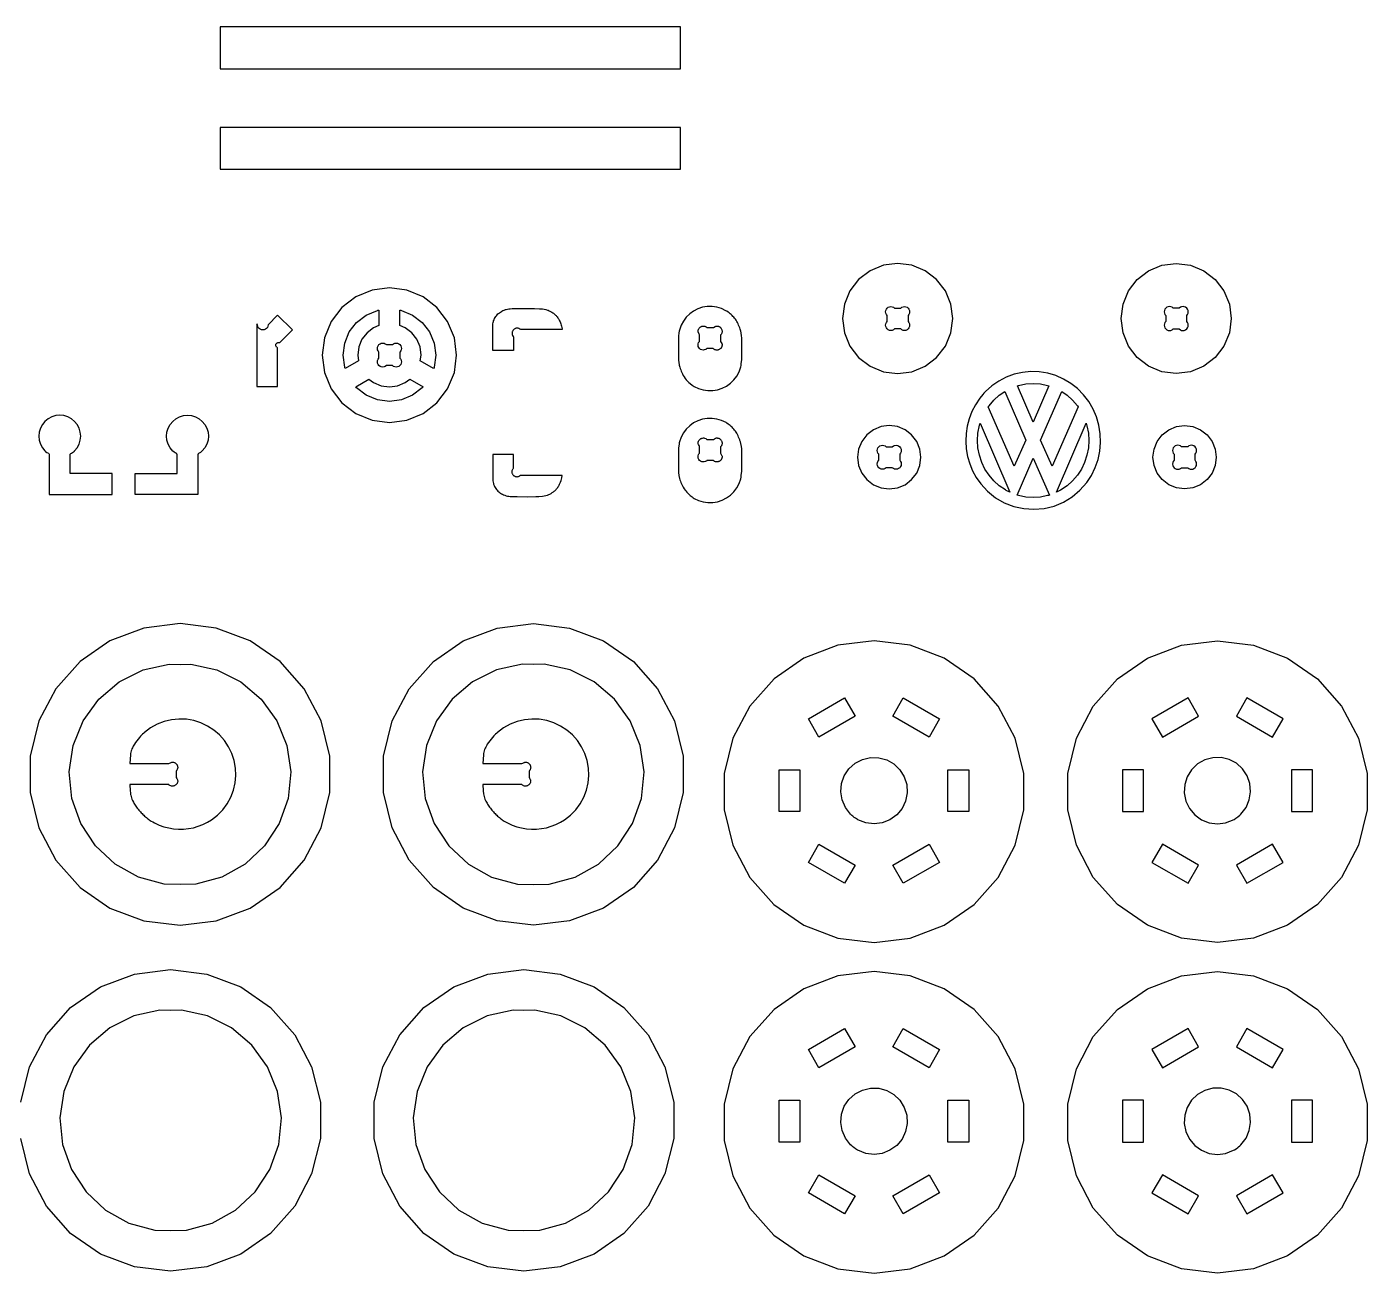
# Model space of a CAD drawing. Extents: x -1558 to 498, y -659 to 1005.
# Drawn here: x 51.3 to 434.7, y 584.2 to 940.6 of the extents above; entities that cross this region are included whole.
import ezdxf

# ---------------------------------------------------------------- set-up
doc = ezdxf.new("R2010")
doc.units = 0
doc.layers.add('SECTIONCUTEDGES', color=18, linetype='CONTINUOUS')

msp = doc.modelspace()

# ---------------------------------------------------------------- linework, layer by layer
at = {"layer": 'SECTIONCUTEDGES'}
for points in [[(106.62, 928.6), (238.31, 928.6), (238.31, 940.58), (106.62, 940.58)], [(106.62, 899.85), (238.31, 899.85), (238.31, 911.83), (106.62, 911.83)], [(286.74, 849.29), (289.24, 846.03), (292.51, 843.52), (296.31, 841.95), (300.39, 841.41), (304.47, 841.95), (308.27, 843.52), (311.53, 846.03), (314.04, 849.29), (315.61, 853.09), (316.15, 857.17), (315.61, 861.25), (314.04, 865.05), (311.53, 868.32), (308.27, 870.82), (304.47, 872.4), (300.39, 872.93), (296.31, 872.4), (292.51, 870.82), (289.24, 868.32), (286.74, 865.05), (285.16, 861.25), (284.63, 857.17), (285.16, 853.09)], [(368.92, 846.03), (366.41, 849.29), (364.84, 853.09), (364.3, 857.17), (364.84, 861.25), (366.41, 865.05), (368.92, 868.32), (372.18, 870.82), (375.98, 872.4), (380.06, 872.93), (384.14, 872.4), (387.94, 870.82), (391.21, 868.32), (393.71, 865.05), (395.29, 861.25), (395.82, 857.17), (395.29, 853.09), (393.71, 849.29), (391.21, 846.03), (387.94, 843.52), (384.14, 841.95), (380.06, 841.41), (375.98, 841.95), (372.18, 843.52)], [(138.38, 837.09), (141.44, 833.11), (145.42, 830.05), (150.06, 828.13), (155.04, 827.48), (160.01, 828.13), (164.65, 830.05), (168.63, 833.11), (171.69, 837.09), (173.61, 841.73), (174.27, 846.71), (173.61, 851.68), (171.69, 856.32), (168.63, 860.31), (164.65, 863.36), (160.01, 865.28), (155.04, 865.94), (150.06, 865.28), (145.42, 863.36), (141.44, 860.31), (138.38, 856.32), (136.46, 851.68), (135.8, 846.71), (136.46, 841.73)], [(142.29, 843.15), (142.24, 843.25), (141.79, 846.71), (142.24, 850.14), (143.56, 853.33), (145.67, 856.08), (148.41, 858.18), (151.61, 859.51), (151.75, 859.53), (152.04, 859.56), (152.04, 855.19), (150.51, 854.55), (148.63, 853.11), (147.19, 851.24), (146.29, 849.05), (145.98, 846.71), (146.19, 845.06), (142.41, 842.87)], [(163.88, 845.06), (164.09, 846.71), (163.79, 849.05), (162.88, 851.24), (161.44, 853.11), (159.56, 854.55), (158.03, 855.19), (158.03, 859.56), (158.35, 859.53), (158.46, 859.51), (161.66, 858.18), (164.4, 856.08), (166.51, 853.33), (167.83, 850.14), (168.29, 846.71), (167.83, 843.27), (167.79, 843.15), (167.67, 842.87)], [(184.57, 848.01), (184.58, 853.95), (184.6, 855.32), (184.64, 855.69), (184.71, 856.05), (184.77, 856.29), (184.84, 856.53), (184.96, 856.84), (185.09, 857.14), (185.25, 857.43), (185.43, 857.72), (185.62, 857.98), (185.84, 858.24), (186.08, 858.49), (186.21, 858.61), (186.48, 858.83), (186.76, 859.03), (187.05, 859.22), (187.2, 859.3), (187.52, 859.46), (187.87, 859.6), (188.23, 859.72), (188.41, 859.78), (188.78, 859.87), (189.16, 859.93), (189.54, 859.97), (190.1, 860), (191.41, 860.04), (194.05, 860.05), (196.54, 860.02), (197.94, 859.97), (198.79, 859.92), (199.27, 859.85), (199.75, 859.75), (200.23, 859.6), (200.41, 859.53), (200.77, 859.38), (201.11, 859.21), (201.45, 859.01), (201.77, 858.8), (201.92, 858.69), (202.13, 858.53), (202.32, 858.36), (202.51, 858.18), (202.69, 858), (202.86, 857.81), (203.02, 857.61), (203.18, 857.41), (203.33, 857.2), (203.46, 856.98), (203.59, 856.76), (203.71, 856.53), (203.86, 856.21), (204.06, 855.68), (204.18, 855.32), (204.26, 855.02), (204.43, 854.2), (204.46, 854), (192.68, 854), (192.66, 854), (192.37, 854.13), (192.01, 854.32), (191.88, 854.37), (191.81, 854.39), (191.68, 854.42), (191.54, 854.43), (191.4, 854.42), (191.33, 854.41), (191.13, 854.36), (191, 854.3), (190.87, 854.24), (190.75, 854.16), (190.64, 854.07), (190.54, 853.97), (190.44, 853.87), (190.36, 853.75), (190.29, 853.63), (190.23, 853.5), (190.18, 853.36), (190.15, 853.23), (190.12, 853.01), (190.13, 852.79), (190.14, 852.71), (190.18, 852.5), (190.25, 852.32), (190.4, 852.06), (190.48, 851.96), (190.55, 851.9), (190.56, 851.88), (190.56, 848.01)], [(239.32, 840.48), (239.61, 840.06), (239.93, 839.66), (240.27, 839.28), (240.63, 838.92), (241.05, 838.56), (241.6, 838.13), (241.95, 837.9), (242.18, 837.77), (243.46, 837.15), (244.79, 836.74), (246.15, 836.55), (247.54, 836.56), (248.9, 836.79), (250.22, 837.22), (251.45, 837.85), (252.57, 838.65), (253.56, 839.62), (254.39, 840.72), (255.04, 841.94), (255.54, 843.4), (255.61, 843.7), (255.68, 844.24), (255.8, 845.49), (255.8, 851.63), (255.75, 852.24), (255.6, 853.09), (255.5, 853.56), (255.35, 854.09), (255.22, 854.49), (255.07, 854.89), (254.91, 855.28), (254.74, 855.66), (254.55, 856.04), (254.37, 856.35), (254.18, 856.66), (253.98, 856.96), (253.76, 857.25), (253.54, 857.53), (253.3, 857.8), (253.05, 858.07), (252.79, 858.32), (252.52, 858.55), (252.23, 858.78), (251.94, 859), (251.54, 859.26), (251.29, 859.42), (250.03, 860.02), (248.71, 860.42), (247.34, 860.62), (245.96, 860.6), (244.59, 860.38), (243.28, 859.95), (242.05, 859.32), (240.92, 858.52), (239.94, 857.55), (239.11, 856.45), (238.46, 855.23), (237.98, 853.87), (237.9, 853.52), (237.83, 853.04), (237.73, 852.11), (237.69, 851.58), (237.69, 845.55), (237.71, 845.17), (237.78, 844.66), (237.94, 843.82), (238.08, 843.26), (238.2, 842.86), (238.34, 842.47), (238.49, 842.08), (238.66, 841.7), (238.84, 841.33), (239.06, 840.92)], [(297.16, 854.49), (297.01, 854.85), (296.96, 855.24), (297.01, 855.63), (297.16, 855.99), (297.4, 856.3), (297.4, 858.05), (297.16, 858.36), (297.01, 858.72), (296.96, 859.11), (297.01, 859.49), (297.16, 859.85), (297.4, 860.17), (297.71, 860.4), (298.07, 860.55), (298.46, 860.6), (298.84, 860.55), (299.2, 860.4), (299.51, 860.17), (301.26, 860.17), (301.57, 860.4), (301.93, 860.55), (302.32, 860.6), (302.71, 860.55), (303.07, 860.4), (303.38, 860.17), (303.62, 859.85), (303.77, 859.49), (303.82, 859.11), (303.77, 858.72), (303.62, 858.36), (303.38, 858.05), (303.38, 856.3), (303.62, 855.99), (303.77, 855.63), (303.82, 855.24), (303.77, 854.85), (303.62, 854.49), (303.38, 854.18), (303.07, 853.94), (302.71, 853.79), (302.32, 853.74), (301.93, 853.79), (301.57, 853.94), (301.26, 854.18), (299.51, 854.18), (299.2, 853.94), (298.84, 853.79), (298.46, 853.74), (298.07, 853.79), (297.71, 853.94), (297.4, 854.18)], [(377.07, 854.18), (377.38, 853.94), (377.74, 853.79), (378.13, 853.74), (378.52, 853.79), (378.88, 853.94), (379.19, 854.18), (380.94, 854.18), (381.25, 853.94), (381.61, 853.79), (382, 853.74), (382.38, 853.79), (382.75, 853.94), (383.06, 854.18), (383.29, 854.49), (383.44, 854.85), (383.5, 855.24), (383.44, 855.63), (383.29, 855.99), (383.06, 856.3), (383.06, 858.05), (383.29, 858.36), (383.44, 858.72), (383.5, 859.11), (383.44, 859.49), (383.29, 859.85), (383.06, 860.17), (382.75, 860.4), (382.38, 860.55), (382, 860.6), (381.61, 860.55), (381.25, 860.4), (380.94, 860.17), (379.19, 860.17), (378.88, 860.4), (378.52, 860.55), (378.13, 860.6), (377.74, 860.55), (377.38, 860.4), (377.07, 860.17), (376.83, 859.85), (376.68, 859.49), (376.63, 859.11), (376.68, 858.72), (376.83, 858.36), (377.07, 858.05), (377.07, 856.3), (376.83, 855.99), (376.68, 855.63), (376.63, 855.24), (376.68, 854.85), (376.83, 854.49)], [(117.08, 837.7), (123.06, 837.7), (123.06, 848.79), (122.92, 848.88), (122.81, 848.97), (122.74, 849.03), (122.65, 849.18), (122.59, 849.33), (122.56, 849.49), (122.57, 849.65), (122.6, 849.8), (122.67, 849.95), (122.76, 850.08), (122.88, 850.19), (123.01, 850.27), (123.16, 850.33), (123.32, 850.35), (123.49, 850.35), (123.68, 850.29), (127.3, 853.9), (123.06, 858.14), (120.33, 855.4), (120.28, 855.02), (120.13, 854.65), (119.89, 854.34), (119.58, 854.11), (119.22, 853.96), (118.83, 853.9), (118.44, 853.96), (118.08, 854.11), (117.77, 854.34), (117.53, 854.65), (117.38, 855.02), (117.33, 855.4), (117.08, 855.66)], [(243.53, 848.88), (243.38, 849.21), (243.32, 849.57), (243.35, 849.94), (243.46, 850.3), (243.55, 850.45), (243.69, 850.63), (243.73, 850.66), (243.74, 850.68), (243.75, 850.71), (243.75, 852.46), (243.73, 852.53), (243.64, 852.72), (243.4, 853.19), (243.36, 853.32), (243.33, 853.45), (243.32, 853.52), (243.32, 853.66), (243.34, 853.8), (243.39, 854), (243.45, 854.13), (243.51, 854.26), (243.59, 854.38), (243.68, 854.49), (243.78, 854.59), (243.88, 854.69), (244, 854.77), (244.12, 854.84), (244.25, 854.9), (244.38, 854.95), (244.6, 854.99), (244.82, 855.01), (245.04, 855), (245.25, 854.95), (245.39, 854.9), (245.65, 854.76), (245.87, 854.57), (247.62, 854.57), (247.71, 854.61), (248.23, 854.9), (248.38, 854.96), (248.43, 854.98), (248.58, 855.01), (248.68, 855.02), (248.78, 855.01), (248.89, 855), (249, 854.98), (249.11, 854.95), (249.21, 854.92), (249.31, 854.87), (249.41, 854.82), (249.51, 854.76), (249.6, 854.7), (249.68, 854.63), (249.76, 854.55), (249.83, 854.47), (249.95, 854.31), (250.03, 854.17), (250.06, 854.09), (250.12, 853.94), (250.14, 853.86), (250.17, 853.7), (250.18, 853.53), (250.18, 853.37), (250.17, 853.29), (250.13, 853.13), (250.09, 852.98), (250.02, 852.83), (249.98, 852.76), (249.89, 852.63), (249.83, 852.55), (249.76, 852.49), (249.75, 852.48), (249.74, 850.7), (249.76, 850.64), (250.09, 850.05), (250.13, 849.95), (250.17, 849.8), (250.18, 849.75), (250.18, 849.59), (250.17, 849.43), (250.15, 849.32), (250.12, 849.22), (250.08, 849.11), (250.04, 849.01), (249.99, 848.92), (249.93, 848.82), (249.87, 848.73), (249.79, 848.65), (249.72, 848.57), (249.64, 848.49), (249.48, 848.38), (249.34, 848.3), (249.18, 848.24), (249.03, 848.19), (248.95, 848.17), (248.78, 848.15), (248.62, 848.15), (248.46, 848.16), (248.3, 848.19), (248.15, 848.24), (248, 848.31), (247.86, 848.39), (247.69, 848.53), (247.66, 848.57), (247.62, 848.59), (245.87, 848.59), (245.85, 848.58), (245.76, 848.49), (245.55, 848.34), (245.45, 848.29), (245.1, 848.18), (244.74, 848.15), (244.38, 848.22), (244.04, 848.36), (243.76, 848.59)], [(151.8, 844.02), (151.65, 844.39), (151.6, 844.77), (151.65, 845.16), (151.8, 845.52), (152.04, 845.83), (152.04, 847.58), (151.8, 847.89), (151.65, 848.25), (151.6, 848.64), (151.65, 849.03), (151.8, 849.39), (152.04, 849.7), (152.35, 849.94), (152.71, 850.09), (153.1, 850.14), (153.49, 850.09), (153.85, 849.94), (154.16, 849.7), (155.91, 849.7), (156.22, 849.94), (156.58, 850.09), (156.97, 850.14), (157.36, 850.09), (157.72, 849.94), (158.03, 849.7), (158.27, 849.39), (158.42, 849.03), (158.47, 848.64), (158.42, 848.25), (158.27, 847.89), (158.03, 847.58), (158.03, 845.83), (158.27, 845.52), (158.42, 845.16), (158.47, 844.77), (158.42, 844.39), (158.27, 844.02), (158.03, 843.71), (157.72, 843.48), (157.36, 843.33), (156.97, 843.28), (156.58, 843.33), (156.22, 843.48), (155.91, 843.71), (154.16, 843.71), (153.85, 843.48), (153.49, 843.33), (153.1, 843.28), (152.71, 843.33), (152.35, 843.48), (152.04, 843.71)], [(145.4, 837.69), (149.19, 839.87), (150.51, 838.86), (152.69, 837.96), (155.04, 837.65), (157.38, 837.96), (159.56, 838.86), (160.88, 839.87), (164.67, 837.69), (164.5, 837.45), (164.41, 837.35), (161.66, 835.23), (158.46, 833.91), (155.04, 833.46), (151.61, 833.91), (148.41, 835.23), (145.62, 837.39)], [(324.14, 809.93), (326.11, 807.78), (328.38, 805.95), (330.9, 804.5), (333.62, 803.44), (336.47, 802.81), (339.38, 802.62), (342.28, 802.87), (345.11, 803.57), (347.8, 804.69), (350.3, 806.2), (352.53, 808.08), (354.45, 810.27), (355.8, 812.33), (356.89, 814.55), (357.7, 816.88), (358.21, 819.29), (358.43, 821.75), (358.34, 824.21), (357.95, 826.65), (357.26, 829.02), (356.28, 831.29), (355.04, 833.42), (353.54, 835.37), (351.81, 837.13), (349.91, 838.63), (347.84, 839.88), (345.62, 840.85), (343.3, 841.53), (340.91, 841.92), (338.49, 841.99), (336.09, 841.76), (333.73, 841.22), (331.46, 840.39), (329.31, 839.27), (327.32, 837.9), (325.53, 836.27), (325.07, 835.81), (324.79, 835.49), (323.88, 834.36), (322.65, 832.51), (321.65, 830.57), (320.86, 828.54), (320.29, 826.43), (319.96, 824.27), (319.86, 822.08), (320.01, 819.9), (320.39, 817.75), (321, 815.65), (321.84, 813.64), (322.89, 811.72)], [(333.74, 814.99), (326.32, 831.92), (326.53, 832.24), (327.9, 833.84), (329.47, 835.25), (331.01, 836.31), (337.08, 822.35)], [(339.16, 827.51), (334.64, 837.93), (335, 838.06), (337.08, 838.48), (339.16, 838.62), (341.23, 838.48), (343.29, 838.06), (343.67, 837.93)], [(344.57, 814.99), (341.23, 822.35), (347.3, 836.31), (348.85, 835.25), (350.41, 833.84), (351.78, 832.24), (351.99, 831.92)], [(57.77, 806.85), (75.72, 806.85), (75.72, 812.84), (63.75, 812.84), (63.75, 818.36), (63.78, 818.42), (63.85, 818.51), (63.97, 818.62), (64.08, 818.7), (64.43, 818.88), (64.69, 819.05), (64.93, 819.25), (64.99, 819.3), (65.74, 820.21), (66.29, 821.25), (66.63, 822.37), (66.74, 823.54), (66.63, 824.71), (66.29, 825.83), (65.74, 826.87), (64.99, 827.77), (64.08, 828.52), (63.05, 829.07), (61.93, 829.41), (60.76, 829.53), (59.59, 829.41), (58.47, 829.07), (57.43, 828.52), (56.53, 827.77), (55.78, 826.87), (55.23, 825.83), (54.89, 824.71), (54.77, 823.54), (54.89, 822.37), (55.23, 821.25), (55.78, 820.21), (56.53, 819.31), (56.71, 819.14), (57.06, 818.9), (57.52, 818.65), (57.62, 818.56), (57.72, 818.43), (57.76, 818.37)], [(82.33, 806.85), (82.33, 812.84), (94.3, 812.84), (94.3, 818.36), (94.28, 818.4), (94.13, 818.58), (94.07, 818.64), (93.95, 818.71), (93.76, 818.8), (93.49, 818.96), (93.36, 819.05), (93.12, 819.25), (92.31, 820.21), (91.76, 821.25), (91.42, 822.37), (91.31, 823.54), (91.42, 824.71), (91.76, 825.83), (92.31, 826.87), (93.06, 827.77), (93.97, 828.52), (95, 829.07), (96.12, 829.41), (97.29, 829.53), (98.46, 829.41), (99.58, 829.07), (100.62, 828.52), (101.53, 827.77), (102.27, 826.87), (102.82, 825.83), (103.16, 824.71), (103.28, 823.54), (103.16, 822.37), (102.82, 821.25), (102.27, 820.21), (101.52, 819.31), (101.2, 819.03), (100.99, 818.9), (100.6, 818.69), (100.43, 818.56), (100.32, 818.42), (100.29, 818.37), (100.28, 806.85)], [(239.61, 808.08), (239.77, 807.87), (240.1, 807.48), (240.45, 807.11), (241.05, 806.57), (241.6, 806.15), (241.91, 805.94), (242.22, 805.76), (243.46, 805.16), (244.79, 804.76), (246.15, 804.56), (247.54, 804.58), (248.9, 804.8), (250.22, 805.23), (251.45, 805.86), (252.57, 806.67), (253.56, 807.63), (254.39, 808.74), (255.04, 809.96), (255.52, 811.31), (255.57, 811.51), (255.61, 811.71), (255.68, 812.26), (255.8, 813.54), (255.8, 819.65), (255.79, 819.87), (255.69, 820.62), (255.52, 821.46), (255.41, 821.9), (255.29, 822.31), (255.22, 822.51), (255.07, 822.9), (254.91, 823.29), (254.74, 823.68), (254.55, 824.05), (254.37, 824.37), (254.18, 824.68), (253.98, 824.98), (253.76, 825.27), (253.54, 825.55), (253.3, 825.82), (253.05, 826.08), (252.79, 826.33), (252.52, 826.57), (252.23, 826.8), (251.94, 827.01), (251.54, 827.28), (251.31, 827.42), (250.03, 828.04), (248.71, 828.44), (247.34, 828.63), (245.96, 828.62), (244.59, 828.39), (243.28, 827.96), (242.05, 827.34), (240.92, 826.53), (239.94, 825.57), (239.11, 824.46), (238.46, 823.24), (237.98, 821.89), (237.92, 821.63), (237.86, 821.32), (237.73, 820.13), (237.69, 819.63), (237.71, 813.29), (237.72, 813.13), (237.84, 812.31), (238.03, 811.48), (238.14, 811.08), (238.27, 810.68), (238.41, 810.29), (238.49, 810.1), (238.66, 809.72), (238.75, 809.53), (238.93, 809.16), (239.06, 808.93), (239.32, 808.5)], [(291.58, 811.11), (293.46, 809.67), (295.65, 808.76), (297.99, 808.46), (300.33, 808.76), (302.52, 809.67), (304.39, 811.11), (305.83, 812.98), (306.74, 815.17), (307.05, 817.51), (306.74, 819.86), (305.83, 822.04), (304.39, 823.92), (302.52, 825.36), (300.33, 826.26), (297.99, 826.57), (295.65, 826.26), (293.46, 825.36), (291.58, 823.92), (290.14, 822.04), (289.24, 819.86), (288.93, 817.51), (289.24, 815.17), (290.14, 812.98)], [(326.53, 812.36), (325.37, 814.14), (324.45, 816.05), (323.78, 818.08), (323.37, 820.17), (323.24, 822.3), (323.37, 824.43), (323.84, 826.73), (324.01, 827.22), (332.47, 807.52), (331.45, 808.03), (331.2, 808.16), (329.47, 809.35), (327.9, 810.76)], [(345.84, 807.52), (354.3, 827.22), (354.42, 826.87), (354.53, 826.52), (354.94, 824.43), (355.07, 822.3), (354.94, 820.17), (354.53, 818.08), (353.86, 816.05), (352.94, 814.14), (351.78, 812.36), (350.41, 810.76), (348.85, 809.35), (347.01, 808.11)], [(376.06, 811.11), (374.62, 812.98), (373.71, 815.17), (373.4, 817.51), (373.71, 819.86), (374.62, 822.04), (376.06, 823.92), (377.93, 825.36), (380.12, 826.26), (382.46, 826.57), (384.81, 826.26), (386.99, 825.36), (388.87, 823.92), (390.31, 822.04), (391.21, 819.86), (391.52, 817.51), (391.21, 815.17), (390.31, 812.98), (388.87, 811.11), (386.99, 809.67), (384.81, 808.76), (382.46, 808.46), (380.12, 808.76), (377.93, 809.67)], [(243.53, 816.89), (243.38, 817.23), (243.32, 817.59), (243.35, 817.95), (243.46, 818.31), (243.55, 818.46), (243.68, 818.64), (243.73, 818.67), (243.75, 818.71), (243.75, 820.5), (243.73, 820.54), (243.58, 820.86), (243.43, 821.14), (243.4, 821.2), (243.36, 821.33), (243.33, 821.47), (243.32, 821.54), (243.32, 821.68), (243.33, 821.74), (243.35, 821.88), (243.39, 822.02), (243.45, 822.15), (243.51, 822.27), (243.59, 822.39), (243.68, 822.51), (243.78, 822.61), (243.88, 822.7), (244, 822.78), (244.12, 822.86), (244.25, 822.91), (244.38, 822.96), (244.6, 823.01), (244.82, 823.03), (244.96, 823.02), (245.18, 822.98), (245.49, 822.87), (245.74, 822.7), (245.85, 822.6), (245.87, 822.59), (247.66, 822.6), (247.71, 822.62), (248.28, 822.94), (248.43, 822.99), (248.58, 823.02), (248.73, 823.03), (248.89, 823.01), (249, 822.99), (249.11, 822.97), (249.21, 822.93), (249.31, 822.89), (249.41, 822.84), (249.51, 822.78), (249.6, 822.71), (249.68, 822.64), (249.76, 822.57), (249.83, 822.48), (249.95, 822.33), (250.03, 822.18), (250.09, 822.03), (250.14, 821.87), (250.17, 821.71), (250.18, 821.55), (250.18, 821.38), (250.17, 821.3), (250.13, 821.15), (250.09, 820.99), (250.02, 820.85), (249.98, 820.78), (249.89, 820.64), (249.82, 820.56), (249.76, 820.51), (249.74, 820.48), (249.74, 818.72), (249.75, 818.67), (250.04, 818.15), (250.11, 818.01), (250.13, 817.97), (250.17, 817.82), (250.18, 817.76), (250.18, 817.61), (250.17, 817.45), (250.15, 817.34), (250.12, 817.23), (250.08, 817.13), (250.04, 817.03), (249.99, 816.93), (249.93, 816.84), (249.87, 816.75), (249.79, 816.66), (249.72, 816.58), (249.64, 816.51), (249.48, 816.4), (249.34, 816.32), (249.18, 816.25), (249.11, 816.23), (248.95, 816.19), (248.78, 816.17), (248.62, 816.16), (248.46, 816.18), (248.3, 816.21), (248.15, 816.26), (248, 816.32), (247.93, 816.36), (247.8, 816.45), (247.73, 816.5), (247.68, 816.56), (247.63, 816.6), (245.86, 816.6), (245.82, 816.57), (245.79, 816.53), (245.67, 816.43), (245.55, 816.36), (245.45, 816.31), (245.1, 816.19), (244.74, 816.17), (244.38, 816.23), (244.04, 816.38), (243.76, 816.6)], [(295, 814.52), (294.76, 814.83), (294.61, 815.19), (294.56, 815.58), (294.61, 815.97), (294.76, 816.33), (295, 816.64), (295, 818.39), (294.76, 818.7), (294.61, 819.06), (294.56, 819.45), (294.61, 819.83), (294.76, 820.2), (295, 820.51), (295.31, 820.74), (295.67, 820.89), (296.06, 820.95), (296.44, 820.89), (296.81, 820.74), (297.12, 820.51), (298.86, 820.51), (299.17, 820.74), (299.53, 820.89), (299.92, 820.95), (300.31, 820.89), (300.67, 820.74), (300.98, 820.51), (301.22, 820.2), (301.37, 819.83), (301.42, 819.45), (301.37, 819.06), (301.22, 818.7), (300.98, 818.39), (300.98, 816.64), (301.22, 816.33), (301.37, 815.97), (301.42, 815.58), (301.37, 815.19), (301.22, 814.83), (300.98, 814.52), (300.67, 814.28), (300.31, 814.13), (299.92, 814.08), (299.53, 814.13), (299.17, 814.28), (298.86, 814.52), (297.12, 814.52), (296.81, 814.28), (296.44, 814.13), (296.06, 814.08), (295.67, 814.13), (295.31, 814.28)], [(379.08, 815.19), (379.23, 814.83), (379.47, 814.52), (379.78, 814.28), (380.14, 814.13), (380.53, 814.08), (380.92, 814.13), (381.28, 814.28), (381.59, 814.52), (383.34, 814.52), (383.65, 814.28), (384.01, 814.13), (384.4, 814.08), (384.78, 814.13), (385.14, 814.28), (385.46, 814.52), (385.69, 814.83), (385.84, 815.19), (385.89, 815.58), (385.84, 815.97), (385.69, 816.33), (385.46, 816.64), (385.46, 818.39), (385.69, 818.7), (385.84, 819.06), (385.89, 819.45), (385.84, 819.83), (385.69, 820.2), (385.46, 820.51), (385.14, 820.74), (384.78, 820.89), (384.4, 820.95), (384.01, 820.89), (383.65, 820.74), (383.34, 820.51), (381.59, 820.51), (381.28, 820.74), (380.92, 820.89), (380.53, 820.95), (380.14, 820.89), (379.78, 820.74), (379.47, 820.51), (379.23, 820.2), (379.08, 819.83), (379.03, 819.45), (379.08, 819.06), (379.23, 818.7), (379.47, 818.39), (379.47, 816.64), (379.23, 816.33), (379.08, 815.97), (379.03, 815.58)], [(185.62, 808.31), (185.84, 808.06), (186.08, 807.81), (186.34, 807.58), (186.61, 807.36), (186.76, 807.26), (187.05, 807.08), (187.36, 806.91), (187.69, 806.76), (188.05, 806.63), (188.41, 806.52), (188.78, 806.43), (189.16, 806.37), (189.54, 806.33), (190.48, 806.28), (191.6, 806.26), (194.46, 806.24), (196.95, 806.29), (197.81, 806.32), (198.79, 806.37), (199.27, 806.44), (199.75, 806.55), (200.23, 806.7), (200.59, 806.84), (200.94, 807), (201.28, 807.18), (201.61, 807.39), (201.92, 807.61), (202.13, 807.77), (202.32, 807.94), (202.51, 808.11), (202.69, 808.29), (202.86, 808.49), (203.02, 808.68), (203.18, 808.89), (203.33, 809.1), (203.46, 809.32), (203.59, 809.54), (203.71, 809.77), (203.82, 810), (203.97, 810.35), (204.15, 810.89), (204.33, 811.58), (204.46, 812.3), (192.68, 812.3), (192.63, 812.29), (192.55, 812.25), (192.24, 812.1), (192.01, 811.97), (191.88, 811.92), (191.81, 811.9), (191.68, 811.87), (191.54, 811.86), (191.4, 811.87), (191.33, 811.88), (191.13, 811.94), (191, 811.99), (190.87, 812.06), (190.75, 812.13), (190.64, 812.22), (190.54, 812.32), (190.44, 812.43), (190.36, 812.54), (190.29, 812.67), (190.23, 812.8), (190.18, 812.93), (190.15, 813.07), (190.12, 813.29), (190.13, 813.51), (190.16, 813.73), (190.23, 813.94), (190.29, 814.07), (190.47, 814.32), (190.52, 814.37), (190.55, 814.4), (190.56, 818.29), (184.57, 818.29), (184.58, 812.25), (184.59, 811.6), (184.61, 810.86), (184.63, 810.73), (184.69, 810.37), (184.77, 810.01), (184.84, 809.77), (184.96, 809.46), (185.09, 809.15), (185.25, 808.86), (185.43, 808.58)], [(334.53, 806.71), (339.16, 817.22), (343.78, 806.71), (343.53, 806.62), (343.28, 806.53), (341.23, 806.12), (339.16, 805.98), (337.08, 806.12), (334.99, 806.55)], [(59.65, 702.32), (66.55, 694.53), (75.11, 688.63), (84.83, 684.94), (95.16, 683.7), (105.48, 684.94), (115.21, 688.63), (123.77, 694.53), (130.66, 702.32), (135.5, 711.52), (137.99, 721.62), (137.98, 732.02), (135.49, 742.12), (130.66, 751.32), (123.76, 759.1), (115.2, 765.01), (105.48, 768.69), (95.16, 769.94), (84.84, 768.69), (75.11, 765.01), (66.56, 759.1), (59.66, 751.32), (54.82, 742.12), (52.33, 732.02), (52.33, 721.62), (54.82, 711.52)], [(160.7, 702.32), (155.87, 711.52), (153.38, 721.62), (153.38, 732.02), (155.87, 742.12), (160.71, 751.32), (167.61, 759.1), (176.17, 765.01), (185.89, 768.69), (196.21, 769.94), (206.53, 768.69), (216.25, 765.01), (224.81, 759.1), (231.71, 751.32), (236.54, 742.12), (239.04, 732.02), (239.04, 721.62), (236.55, 711.52), (231.72, 702.32), (224.82, 694.53), (216.26, 688.63), (206.53, 684.94), (196.21, 683.7), (185.88, 684.94), (176.16, 688.63), (167.6, 694.53)], [(258.12, 697.37), (265.02, 689.59), (273.58, 683.68), (283.31, 680), (293.63, 678.75), (303.95, 680), (313.68, 683.68), (322.24, 689.59), (329.14, 697.37), (333.97, 706.58), (336.46, 716.67), (336.46, 727.07), (333.97, 737.17), (329.13, 746.38), (322.23, 754.16), (313.67, 760.06), (303.95, 763.74), (293.63, 764.99), (283.31, 763.74), (273.59, 760.06), (265.03, 754.16), (258.13, 746.38), (253.29, 737.17), (250.8, 727.07), (250.8, 716.67), (253.29, 706.58)], [(356.34, 697.37), (351.51, 706.58), (349.02, 716.67), (349.02, 727.07), (351.51, 737.17), (356.35, 746.38), (363.25, 754.16), (371.81, 760.06), (381.53, 763.74), (391.85, 764.99), (402.17, 763.74), (411.89, 760.06), (420.45, 754.16), (427.35, 746.38), (432.19, 737.17), (434.68, 727.07), (434.68, 716.67), (432.19, 706.58), (427.36, 697.37), (420.46, 689.59), (411.9, 683.68), (402.17, 680), (391.85, 678.75), (381.53, 680), (371.8, 683.68), (363.24, 689.59)], [(63.49, 727.56), (64.59, 735.12), (67.46, 742.19), (71.94, 748.37), (77.77, 753.3), (84.62, 756.69), (92.07, 758.34), (95.16, 758.27), (98.24, 758.34), (105.7, 756.69), (112.54, 753.3), (118.37, 748.37), (122.85, 742.19), (125.73, 735.12), (126.82, 727.56), (126.08, 719.96), (123.54, 712.77), (119.35, 706.38), (113.76, 701.19), (107.08, 697.48), (99.71, 695.48), (95.16, 695.38), (90.6, 695.48), (83.23, 697.48), (76.56, 701.19), (70.96, 706.38), (66.78, 712.77), (64.24, 719.96)], [(172.02, 706.38), (177.61, 701.19), (184.28, 697.48), (191.65, 695.48), (196.21, 695.38), (200.77, 695.48), (208.13, 697.48), (214.81, 701.19), (220.4, 706.38), (224.59, 712.77), (227.13, 719.96), (227.87, 727.56), (226.78, 735.12), (223.9, 742.19), (219.42, 748.37), (213.59, 753.3), (206.75, 756.69), (199.3, 758.34), (196.21, 758.27), (193.12, 758.34), (185.67, 756.69), (178.82, 753.3), (172.99, 748.37), (168.51, 742.19), (165.64, 735.12), (164.54, 727.56), (165.29, 719.96), (167.83, 712.77)], [(274.86, 742.69), (285.23, 748.68), (288.22, 743.5), (277.86, 737.51)], [(299, 743.5), (302, 748.68), (312.37, 742.69), (309.37, 737.51)], [(376.11, 737.51), (386.47, 743.5), (383.48, 748.68), (373.11, 742.69)], [(397.26, 743.5), (407.62, 737.51), (410.62, 742.69), (400.25, 748.68)], [(82.94, 717.18), (83.15, 716.9), (83.37, 716.63), (83.59, 716.37), (83.82, 716.11), (84.06, 715.85), (84.29, 715.61), (84.53, 715.37), (84.78, 715.14), (85.03, 714.91), (85.29, 714.69), (85.55, 714.47), (85.82, 714.27), (86.1, 714.06), (86.37, 713.87), (86.65, 713.68), (86.94, 713.5), (87.39, 713.23), (87.89, 712.96), (89.18, 712.35), (90.53, 711.87), (91.91, 711.51), (93.32, 711.27), (94.74, 711.16), (96.17, 711.17), (97.59, 711.32), (99, 711.59), (100.37, 711.99), (101.7, 712.5), (102.98, 713.14), (104.2, 713.88), (105.89, 715.2), (107.38, 716.73), (108.65, 718.44), (109.67, 720.32), (110.44, 722.31), (110.92, 724.39), (111.12, 726.52), (111.03, 728.65), (110.65, 730.76), (109.98, 732.79), (109.05, 734.71), (107.87, 736.49), (106.46, 738.1), (104.84, 739.49), (103.04, 740.66), (101.11, 741.58), (99.07, 742.22), (96.96, 742.59), (94.82, 742.66), (92.69, 742.45), (90.61, 741.95), (88.62, 741.17), (86.74, 740.13), (84.99, 738.82), (84.76, 738.62), (84.43, 738.31), (83.88, 737.76), (83.55, 737.39), (83.15, 736.92), (82.78, 736.44), (82.42, 735.94), (82.09, 735.43), (81.77, 734.91), (81.54, 734.47), (81.38, 734.12), (81.24, 733.77), (81.18, 733.59), (81.08, 733.22), (81.01, 732.85), (80.95, 732.43), (80.78, 729.91), (91.95, 729.91), (92.66, 730.26), (92.79, 730.3), (92.93, 730.33), (93, 730.34), (93.14, 730.34), (93.27, 730.32), (93.48, 730.27), (93.61, 730.21), (93.74, 730.15), (93.86, 730.07), (93.97, 729.98), (94.07, 729.88), (94.16, 729.78), (94.25, 729.66), (94.32, 729.54), (94.38, 729.41), (94.42, 729.27), (94.47, 729.06), (94.49, 728.84), (94.48, 728.7), (94.44, 728.48), (94.35, 728.2), (94.24, 728), (94.11, 727.86), (94.07, 727.82), (94.05, 727.79), (94.07, 725.97), (94.23, 725.64), (94.34, 725.43), (94.4, 725.31), (94.45, 725.17), (94.48, 725.04), (94.49, 724.9), (94.48, 724.76), (94.45, 724.63), (94.41, 724.49), (94.36, 724.36), (94.29, 724.23), (94.22, 724.11), (94.13, 724), (94.03, 723.9), (93.92, 723.81), (93.81, 723.72), (93.68, 723.65), (93.55, 723.59), (93.42, 723.55), (93.21, 723.5), (93.13, 723.49), (92.91, 723.48), (92.69, 723.51), (92.48, 723.57), (92.21, 723.69), (92.09, 723.78), (91.96, 723.91), (91.93, 723.92), (80.78, 723.92), (80.92, 722.12), (80.98, 721.52), (81.03, 721.12), (81.07, 720.92), (81.16, 720.53), (81.27, 720.15), (81.41, 719.77), (81.57, 719.4), (81.82, 718.92), (81.99, 718.62), (82.17, 718.32), (82.35, 718.03), (82.54, 717.74), (82.74, 717.45)], [(184.11, 716.9), (184.32, 716.63), (184.54, 716.37), (184.77, 716.11), (185.01, 715.85), (185.24, 715.61), (185.49, 715.37), (185.73, 715.14), (185.98, 714.91), (186.24, 714.69), (186.51, 714.47), (186.77, 714.27), (187.05, 714.06), (187.32, 713.87), (187.61, 713.68), (187.89, 713.5), (188.46, 713.16), (188.84, 712.96), (190.13, 712.35), (191.48, 711.87), (192.86, 711.51), (194.27, 711.27), (195.69, 711.16), (197.12, 711.17), (198.54, 711.32), (199.95, 711.59), (201.32, 711.99), (202.65, 712.5), (203.93, 713.14), (205.15, 713.88), (206.84, 715.2), (208.33, 716.73), (209.6, 718.44), (210.62, 720.32), (211.39, 722.31), (211.87, 724.39), (212.07, 726.52), (211.98, 728.65), (211.6, 730.76), (210.94, 732.79), (210.01, 734.71), (208.82, 736.49), (207.41, 738.1), (205.79, 739.49), (204, 740.66), (202.06, 741.58), (200.02, 742.22), (197.91, 742.59), (195.77, 742.66), (193.64, 742.45), (191.56, 741.95), (189.57, 741.17), (187.7, 740.13), (185.94, 738.82), (185.75, 738.65), (185.38, 738.31), (184.9, 737.83), (184.5, 737.39), (184.1, 736.92), (183.73, 736.44), (183.37, 735.94), (183.04, 735.43), (182.88, 735.17), (182.58, 734.64), (182.41, 734.3), (182.26, 733.95), (182.14, 733.59), (182.04, 733.22), (181.96, 732.85), (181.9, 732.38), (181.73, 729.91), (192.9, 729.91), (192.95, 729.92), (193.23, 730.06), (193.55, 730.23), (193.68, 730.28), (193.81, 730.32), (193.95, 730.34), (194.09, 730.34), (194.16, 730.33), (194.29, 730.31), (194.43, 730.27), (194.56, 730.21), (194.69, 730.15), (194.81, 730.07), (194.92, 729.98), (195.02, 729.88), (195.12, 729.78), (195.2, 729.66), (195.27, 729.54), (195.33, 729.41), (195.38, 729.27), (195.42, 729.06), (195.43, 728.99), (195.44, 728.77), (195.42, 728.62), (195.38, 728.41), (195.3, 728.2), (195.16, 727.97), (195.07, 727.87), (195.02, 727.82), (195, 727.79), (195.01, 726), (195.11, 725.77), (195.33, 725.37), (195.38, 725.24), (195.42, 725.11), (195.43, 724.97), (195.44, 724.9), (195.43, 724.76), (195.4, 724.63), (195.36, 724.49), (195.31, 724.36), (195.24, 724.23), (195.17, 724.11), (195.08, 724), (194.98, 723.9), (194.87, 723.81), (194.76, 723.72), (194.63, 723.65), (194.5, 723.59), (194.37, 723.55), (194.16, 723.5), (193.94, 723.48), (193.72, 723.5), (193.65, 723.51), (193.43, 723.57), (193.26, 723.64), (193.07, 723.76), (192.96, 723.85), (192.9, 723.91), (192.88, 723.92), (181.73, 723.92), (181.88, 722.12), (181.96, 721.32), (182.02, 720.92), (182.11, 720.53), (182.22, 720.15), (182.36, 719.77), (182.44, 719.59), (182.61, 719.22), (182.78, 718.92), (182.95, 718.62), (183.12, 718.32), (183.31, 718.03), (183.5, 717.74), (183.69, 717.45), (183.9, 717.18)], [(286.93, 715.47), (285.46, 717.36), (284.51, 719.53), (284.14, 721.86), (284.35, 724.22), (285.13, 726.46), (286.45, 728.43), (288.21, 730.01), (290.31, 731.11), (292.61, 731.65), (294.98, 731.61), (297.26, 730.99), (299.32, 729.82), (301.03, 728.18), (302.27, 726.16), (302.98, 723.9), (303.11, 721.54), (302.66, 719.22), (301.64, 717.08), (300.12, 715.26), (298.2, 713.87), (296, 713), (293.65, 712.7), (291.3, 712.99), (289.03, 713.89), (288.87, 713.97), (288.3, 714.34), (287.99, 714.55), (287.59, 714.87), (287.33, 715.09)], [(385.36, 715.26), (387.28, 713.87), (389.48, 713), (391.83, 712.7), (394.18, 712.99), (396.6, 713.97), (397.11, 714.29), (397.67, 714.69), (398.23, 715.17), (398.56, 715.48), (400.02, 717.36), (400.96, 719.53), (401.34, 721.86), (401.13, 724.22), (400.35, 726.46), (399.03, 728.43), (397.27, 730.01), (395.17, 731.11), (392.87, 731.65), (390.5, 731.61), (388.22, 730.99), (386.16, 729.82), (384.45, 728.18), (383.2, 726.16), (382.49, 723.9), (382.36, 721.54), (382.82, 719.22), (383.84, 717.08)], [(272.46, 716.2), (266.48, 716.2), (266.48, 728.17), (272.46, 728.17)], [(314.76, 716.2), (314.76, 728.17), (320.75, 728.17), (320.75, 716.2)], [(364.73, 716.2), (370.72, 716.2), (370.72, 728.17), (364.73, 728.17)], [(413.01, 716.2), (419, 716.2), (419, 728.17), (413.01, 728.17)], [(285.23, 695.69), (274.86, 701.68), (277.86, 706.86), (288.22, 700.88)], [(302, 695.69), (299, 700.88), (309.37, 706.86), (312.37, 701.68)], [(373.11, 701.68), (383.48, 695.69), (386.47, 700.88), (376.11, 706.86)], [(400.25, 695.69), (410.62, 701.68), (407.62, 706.86), (397.26, 700.88)], [(193.51, 584.76), (183.19, 586.01), (173.46, 589.7), (164.9, 595.6), (158.01, 603.38), (153.17, 612.59), (150.69, 622.69), (150.69, 633.09), (153.18, 643.19), (158.01, 652.39), (164.91, 660.17), (173.47, 666.07), (183.19, 669.76), (193.51, 671.01), (203.83, 669.76), (213.56, 666.07), (222.12, 660.17), (229.01, 652.39), (233.85, 643.19), (236.34, 633.09), (236.34, 622.69), (233.85, 612.59), (229.02, 603.38), (222.12, 595.6), (213.56, 589.7), (203.84, 586.01)], [(258.12, 602.84), (265.02, 595.06), (273.58, 589.16), (283.31, 585.47), (293.63, 584.22), (303.95, 585.47), (313.68, 589.16), (322.24, 595.06), (329.14, 602.84), (333.97, 612.05), (336.46, 622.15), (336.46, 632.55), (333.97, 642.65), (329.13, 651.85), (322.23, 659.63), (313.67, 665.53), (303.95, 669.22), (293.63, 670.47), (283.31, 669.22), (273.59, 665.53), (265.03, 659.63), (258.13, 651.85), (253.29, 642.65), (250.8, 632.55), (250.8, 622.15), (253.29, 612.05)], [(363.24, 595.06), (356.34, 602.84), (351.51, 612.05), (349.02, 622.15), (349.02, 632.55), (351.51, 642.65), (356.35, 651.85), (363.25, 659.63), (371.81, 665.53), (381.53, 669.22), (391.85, 670.47), (402.17, 669.22), (411.89, 665.53), (420.45, 659.63), (427.35, 651.85), (432.19, 642.65), (434.68, 632.55), (434.68, 622.15), (432.19, 612.05), (427.36, 602.84), (420.46, 595.06), (411.9, 589.16), (402.17, 585.47), (391.85, 584.22), (381.53, 585.47), (371.8, 589.16)], [(68.27, 607.45), (73.86, 602.26), (80.54, 598.55), (87.91, 596.55), (92.46, 596.45), (97.02, 596.55), (104.39, 598.55), (111.06, 602.26), (116.66, 607.45), (120.84, 613.83), (123.38, 621.03), (124.13, 628.63), (123.03, 636.18), (120.16, 643.26), (115.68, 649.44), (109.85, 654.37), (103, 657.76), (95.55, 659.41), (92.46, 659.34), (89.38, 659.41), (81.92, 657.76), (75.08, 654.37), (69.25, 649.44), (64.77, 643.26), (61.89, 636.18), (60.8, 628.63), (61.54, 621.03), (64.08, 613.83)], [(169.32, 607.45), (174.91, 602.26), (181.59, 598.55), (188.96, 596.55), (193.51, 596.45), (198.07, 596.55), (205.44, 598.55), (212.11, 602.26), (217.71, 607.45), (221.9, 613.83), (224.44, 621.03), (225.18, 628.63), (224.08, 636.18), (221.21, 643.26), (216.73, 649.44), (210.9, 654.37), (204.05, 657.76), (196.6, 659.41), (193.51, 659.34), (190.43, 659.41), (182.97, 657.76), (176.13, 654.37), (170.3, 649.44), (165.82, 643.26), (162.94, 636.18), (161.85, 628.63), (162.59, 621.03), (165.13, 613.83)], [(277.86, 642.98), (274.86, 648.17), (285.23, 654.15), (288.22, 648.97)], [(299, 648.97), (302, 654.15), (312.37, 648.17), (309.37, 642.98)], [(376.11, 642.98), (386.47, 648.97), (383.48, 654.15), (373.11, 648.17)], [(397.26, 648.97), (407.62, 642.98), (410.62, 648.17), (400.25, 654.15)], [(286.92, 620.95), (285.46, 622.83), (284.51, 625), (284.14, 627.34), (284.35, 629.7), (285.13, 631.93), (286.45, 633.9), (288.21, 635.49), (290.31, 636.58), (292.61, 637.13), (294.98, 637.09), (297.26, 636.46), (299.32, 635.29), (301.03, 633.65), (302.27, 631.64), (302.98, 629.38), (303.11, 627.01), (302.66, 624.69), (301.64, 622.55), (300.12, 620.74), (298.2, 619.35), (296, 618.48), (293.65, 618.18), (291.3, 618.47), (289.01, 619.37), (288.9, 619.43), (288.3, 619.81), (287.86, 620.13), (287.55, 620.38), (287.24, 620.65)], [(387.28, 619.35), (389.48, 618.48), (391.83, 618.18), (394.18, 618.47), (396.43, 619.35), (396.72, 619.51), (397.18, 619.81), (397.67, 620.17), (397.89, 620.35), (398.23, 620.65), (398.54, 620.94), (400.02, 622.83), (400.96, 625), (401.34, 627.34), (401.13, 629.7), (400.35, 631.93), (399.03, 633.9), (397.27, 635.49), (395.17, 636.58), (392.87, 637.13), (390.5, 637.09), (388.22, 636.46), (386.16, 635.29), (384.45, 633.65), (383.2, 631.64), (382.49, 629.38), (382.36, 627.01), (382.82, 624.69), (383.84, 622.55), (385.36, 620.74)], [(266.48, 621.68), (266.48, 633.65), (272.46, 633.65), (272.46, 621.68)], [(320.75, 621.68), (314.76, 621.68), (314.76, 633.65), (320.75, 633.65)], [(370.72, 621.68), (370.72, 633.65), (364.73, 633.65), (364.73, 621.68)], [(413.01, 621.68), (419, 621.68), (419, 633.65), (413.01, 633.65)], [(274.86, 607.15), (277.86, 612.34), (288.22, 606.35), (285.23, 601.17)], [(299, 606.35), (309.37, 612.34), (312.37, 607.15), (302, 601.17)], [(373.11, 607.15), (383.48, 601.17), (386.47, 606.35), (376.11, 612.34)], [(400.25, 601.17), (410.62, 607.15), (407.62, 612.34), (397.26, 606.35)]]:
    msp.add_lwpolyline(points, close=True, dxfattribs=at)
msp.add_lwpolyline([(49.64, 633.09), (52.13, 643.19), (56.96, 652.39), (63.86, 660.17), (72.42, 666.07), (82.14, 669.76), (92.46, 671.01), (102.78, 669.76), (112.51, 666.07), (121.06, 660.17), (127.96, 652.39), (132.8, 643.19), (135.29, 633.09), (135.29, 622.69), (132.8, 612.59), (127.97, 603.38), (121.07, 595.6), (112.51, 589.7), (102.79, 586.01), (92.46, 584.76), (82.14, 586.01), (72.41, 589.7), (63.85, 595.6), (56.96, 603.38), (52.12, 612.59), (49.63, 622.69)], dxfattribs=at)

doc.saveas('drawing.dxf')
